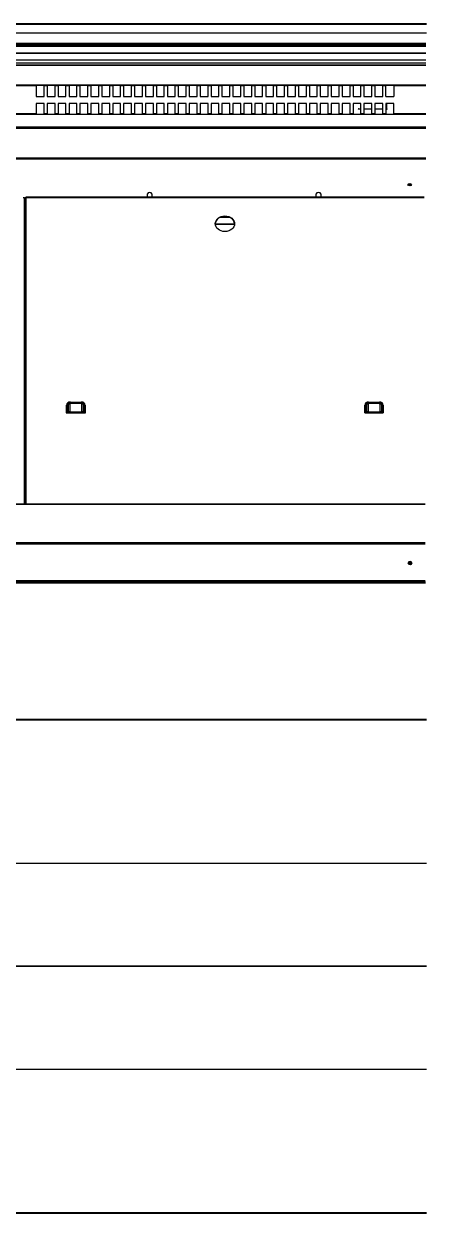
# Model space of a CAD drawing. Header units: millimetres. Extents: x 3075.9 to 3157.7, y 1648.7 to 1706.1.
# Drawn here: x 3130.088 to 3130.714, y 1690.336 to 1692.187 of the extents above; entities that cross this region are included whole.
import ezdxf

# ---------------------------------------------------------------- set-up
doc = ezdxf.new("R2010")
doc.units = ezdxf.units.MM

# ---------------------------------------------------------------- blocks, each defined once
blk = doc.blocks.new('OX-3750')
at = {"color": 7, "linetype": 'Continuous'}
for p, q in [((0, 0), (3750, 0)), ((3750, -160.3), (0, -160.3)), ((0, -382.9), (3750, -382.9)), ((0, -384.1), (3750, -384.1)), ((1.5, -596.1), (3748.5, -596.1)), ((1.5, -597.6), (3748.5, -597.6)), ((2, -597.6), (3748, -597.6)), ((2, -597.6), (3748, -597.6)), ((2, -599.6), (3748, -599.6)), ((31, -597.6), (31, -597.6)), ((34, -597.6), (34, -597.6)), ((26, -625.5), (26, -628.8)), ((27.2, -627), (26, -627)), ((26, -627), (27.2, -627)), ((2, -656.9), (3748, -656.9)), ((2, -658.6), (3748, -658.6)), ((2, -718.7), (3748, -718.7)), ((2, -719), (3748, -719)), ((623.5, -1195.8), (623.5, -719)), ((625.5, -1194.6), (625.5, -718.5)), ((625.5, -719), (625.5, -1194.6)), ((67.2, -873.1), (67.2, -860.9)), ((69.4, -860.9), (67.2, -860.9)), ((68.6, -861.2), (68.6, -873.4)), ((68.6, -861.2), (70.1, -862.1)), ((69.4, -860.9), (70.8, -861.7)), ((93.6, -860.9), (69.4, -860.9)), ((70.1, -874.3), (70.1, -862.1)), ((72.2, -862), (90.8, -862)), ((72.2, -862.6), (72.2, -874.8)), ((90.8, -862.6), (72.2, -862.6)), ((90.8, -874.8), (90.8, -862.6)), ((92.2, -861.7), (93.6, -860.9)), ((92.9, -862.1), (94.4, -861.2)), ((92.9, -862.1), (92.9, -874.3)), ((95.8, -860.9), (93.6, -860.9)), ((94.4, -873.4), (94.4, -861.2)), ((95.8, -860.9), (95.8, -873.1)), ((531.2, -873.1), (531.2, -860.9)), ((533.4, -860.9), (531.2, -860.9)), ((532.6, -861.2), (532.6, -873.4)), ((532.6, -861.2), (534.1, -862.1)), ((533.4, -860.9), (534.8, -861.7)), ((557.6, -860.9), (533.4, -860.9)), ((534.1, -874.3), (534.1, -862.1)), ((536.2, -862), (554.8, -862)), ((554.8, -862.6), (536.2, -862.6)), ((536.2, -862.6), (536.2, -874.8)), ((554.8, -874.8), (554.8, -862.6)), ((556.2, -861.7), (557.6, -860.9)), ((556.9, -862.1), (558.4, -861.2)), ((556.9, -862.1), (556.9, -874.3)), ((559.8, -860.9), (557.6, -860.9)), ((558.4, -873.4), (558.4, -861.2)), ((559.8, -860.9), (559.8, -873.1)), ((70.1, -874.3), (68.6, -873.4)), ((73, -875.4), (90, -875.4)), ((73, -875.4), (73, -876.6)), ((73, -876.6), (73, -877)), ((90, -876.6), (73, -876.6)), ((73, -877), (90, -877)), ((73, -877), (73, -877.8)), ((90, -877.8), (73, -877.8)), ((90, -875.4), (90, -876.6)), ((90, -876.6), (90, -877)), ((90, -877), (90, -877.8)), ((92.9, -874.3), (94.4, -873.4)), ((534.1, -874.3), (532.6, -873.4)), ((537, -875.4), (554, -875.4)), ((537, -876.6), (537, -875.4)), ((537, -876.6), (537, -877)), ((554, -876.6), (537, -876.6)), ((537, -877), (554, -877)), ((537, -877.8), (537, -877)), ((554, -877.8), (537, -877.8)), ((554, -876.6), (554, -875.4)), ((554, -876.6), (554, -877)), ((554, -877.8), (554, -877)), ((556.9, -874.3), (558.4, -873.4)), ((328.5, -1154.4), (298.5, -1154.4)), ((298.5, -1154.6), (328.5, -1154.6)), ((305.9, -1165.2), (321.1, -1165.2)), ((3.5, -1195.8), (623.5, -1195.8)), ((3.5, -1196.6), (623.5, -1196.6)), ((164.5, -1201.7), (164.5, -1196.6)), ((171.5, -1196.6), (171.5, -1201.7)), ((427, -1201.7), (427, -1196.6)), ((434, -1196.6), (434, -1201.7)), ((623.5, -1195.8), (623.5, -1196.6)), ((1, -1255.9), (3749.1, -1255.9)), ((1, -1257.1), (3749.1, -1257.1)), ((1, -1303.3), (3749.1, -1303.3)), ((1, -1305.5), (3749.1, -1305.5)), ((1, -1325.2), (50.8, -1325.2)), ((1, -1326.1), (50.8, -1326.1)), ((50.8, -1325.2), (63.1, -1325.2)), ((50.8, -1325.2), (50.8, -1326.1)), ((50.8, -1326.1), (50.8, -1342.1)), ((63.1, -1325.2), (67.8, -1325.2)), ((63.1, -1326.1), (63.1, -1325.2)), ((63.1, -1326.1), (67.8, -1326.1)), ((63.1, -1342.1), (63.1, -1326.1)), ((67.8, -1325.2), (80.1, -1325.2)), ((67.8, -1325.2), (67.8, -1326.1)), ((67.8, -1326.1), (67.8, -1342.1)), ((80.1, -1325.2), (84.8, -1325.2)), ((80.1, -1326.1), (80.1, -1325.2)), ((80.1, -1326.1), (84.8, -1326.1)), ((80.1, -1342.1), (80.1, -1326.1)), ((84.8, -1325.2), (97.1, -1325.2)), ((84.8, -1325.2), (84.8, -1326.1)), ((84.8, -1326.1), (84.8, -1342.1)), ((97.1, -1325.2), (101.8, -1325.2)), ((97.1, -1326.1), (97.1, -1325.2)), ((97.1, -1326.1), (101.8, -1326.1)), ((97.1, -1342.1), (97.1, -1326.1)), ((101.8, -1325.2), (114.1, -1325.2)), ((101.8, -1325.2), (101.8, -1326.1)), ((101.8, -1326.1), (101.8, -1342.1)), ((114.1, -1325.2), (118.8, -1325.2)), ((114.1, -1326.1), (114.1, -1325.2)), ((114.1, -1326.1), (118.8, -1326.1)), ((114.1, -1342.1), (114.1, -1326.1)), ((118.8, -1325.2), (131.1, -1325.2)), ((118.8, -1325.2), (118.8, -1326.1)), ((118.8, -1326.1), (118.8, -1342.1)), ((131.1, -1325.2), (135.8, -1325.2)), ((131.1, -1326.1), (131.1, -1325.2)), ((131.1, -1326.1), (135.8, -1326.1)), ((131.1, -1342.1), (131.1, -1326.1)), ((135.8, -1325.2), (148.1, -1325.2)), ((135.8, -1325.2), (135.8, -1326.1)), ((135.8, -1326.1), (135.8, -1342.1)), ((148.1, -1325.2), (152.8, -1325.2)), ((148.1, -1326.1), (148.1, -1325.2)), ((148.1, -1326.1), (152.8, -1326.1)), ((148.1, -1342.1), (148.1, -1326.1)), ((152.8, -1325.2), (165.1, -1325.2)), ((152.8, -1325.2), (152.8, -1326.1)), ((152.8, -1326.1), (152.8, -1342.1)), ((165.1, -1325.2), (169.8, -1325.2)), ((165.1, -1326.1), (165.1, -1325.2)), ((165.1, -1326.1), (169.8, -1326.1)), ((165.1, -1342.1), (165.1, -1326.1)), ((169.8, -1325.2), (182.1, -1325.2)), ((169.8, -1325.2), (169.8, -1326.1)), ((169.8, -1326.1), (169.8, -1342.1)), ((182.1, -1325.2), (186.8, -1325.2)), ((182.1, -1326.1), (182.1, -1325.2)), ((182.1, -1326.1), (186.8, -1326.1)), ((182.1, -1342.1), (182.1, -1326.1)), ((186.8, -1325.2), (199.1, -1325.2)), ((186.8, -1325.2), (186.8, -1326.1)), ((186.8, -1326.1), (186.8, -1342.1)), ((199.1, -1325.2), (203.8, -1325.2)), ((199.1, -1326.1), (199.1, -1325.2)), ((199.1, -1326.1), (203.8, -1326.1)), ((199.1, -1342.1), (199.1, -1326.1)), ((203.8, -1325.2), (216.1, -1325.2)), ((203.8, -1325.2), (203.8, -1326.1)), ((203.8, -1326.1), (203.8, -1342.1)), ((216.1, -1325.2), (220.8, -1325.2)), ((216.1, -1326.1), (216.1, -1325.2)), ((216.1, -1326.1), (220.8, -1326.1)), ((216.1, -1342.1), (216.1, -1326.1)), ((220.8, -1325.2), (233.1, -1325.2)), ((220.8, -1325.2), (220.8, -1326.1)), ((220.8, -1326.1), (220.8, -1342.1)), ((233.1, -1325.2), (237.8, -1325.2)), ((233.1, -1326.1), (233.1, -1325.2)), ((233.1, -1326.1), (237.8, -1326.1)), ((233.1, -1342.1), (233.1, -1326.1)), ((237.8, -1325.2), (250.1, -1325.2)), ((237.8, -1325.2), (237.8, -1326.1)), ((237.8, -1326.1), (237.8, -1342.1)), ((250.1, -1325.2), (254.8, -1325.2)), ((250.1, -1326.1), (250.1, -1325.2)), ((250.1, -1326.1), (254.8, -1326.1)), ((250.1, -1342.1), (250.1, -1326.1)), ((254.8, -1325.2), (267.1, -1325.2)), ((254.8, -1325.2), (254.8, -1326.1)), ((254.8, -1326.1), (254.8, -1342.1)), ((267.1, -1325.2), (271.8, -1325.2)), ((267.1, -1326.1), (267.1, -1325.2)), ((267.1, -1326.1), (271.8, -1326.1)), ((267.1, -1342.1), (267.1, -1326.1)), ((271.8, -1325.2), (284.1, -1325.2)), ((271.8, -1325.2), (271.8, -1326.1)), ((271.8, -1326.1), (271.8, -1342.1)), ((284.1, -1325.2), (288.8, -1325.2)), ((284.1, -1326.1), (284.1, -1325.2)), ((284.1, -1326.1), (288.8, -1326.1)), ((284.1, -1342.1), (284.1, -1326.1)), ((288.8, -1325.2), (301.1, -1325.2)), ((288.8, -1325.2), (288.8, -1326.1)), ((288.8, -1326.1), (288.8, -1342.1)), ((301.1, -1325.2), (305.8, -1325.2)), ((301.1, -1326.1), (301.1, -1325.2)), ((301.1, -1326.1), (305.8, -1326.1)), ((301.1, -1342.1), (301.1, -1326.1)), ((305.8, -1325.2), (318.1, -1325.2)), ((305.8, -1325.2), (305.8, -1326.1)), ((305.8, -1326.1), (305.8, -1342.1)), ((318.1, -1325.2), (322.8, -1325.2)), ((318.1, -1326.1), (318.1, -1325.2)), ((318.1, -1326.1), (322.8, -1326.1)), ((318.1, -1342.1), (318.1, -1326.1)), ((322.8, -1325.2), (335.1, -1325.2)), ((322.8, -1325.2), (322.8, -1326.1)), ((322.8, -1326.1), (322.8, -1342.1)), ((335.1, -1325.2), (339.8, -1325.2)), ((335.1, -1326.1), (335.1, -1325.2)), ((335.1, -1326.1), (339.8, -1326.1)), ((335.1, -1342.1), (335.1, -1326.1)), ((339.8, -1325.2), (352.1, -1325.2)), ((339.8, -1325.2), (339.8, -1326.1)), ((339.8, -1326.1), (339.8, -1342.1)), ((352.1, -1325.2), (356.8, -1325.2)), ((352.1, -1326.1), (352.1, -1325.2)), ((352.1, -1326.1), (356.8, -1326.1)), ((352.1, -1342.1), (352.1, -1326.1)), ((356.8, -1325.2), (369.1, -1325.2)), ((356.8, -1325.2), (356.8, -1326.1)), ((356.8, -1326.1), (356.8, -1342.1)), ((369.1, -1325.2), (373.8, -1325.2)), ((369.1, -1326.1), (369.1, -1325.2)), ((369.1, -1326.1), (373.8, -1326.1)), ((369.1, -1342.1), (369.1, -1326.1)), ((373.8, -1325.2), (386.1, -1325.2)), ((373.8, -1325.2), (373.8, -1326.1)), ((373.8, -1326.1), (373.8, -1342.1)), ((386.1, -1325.2), (390.8, -1325.2)), ((386.1, -1326.1), (386.1, -1325.2)), ((386.1, -1326.1), (390.8, -1326.1)), ((386.1, -1342.1), (386.1, -1326.1)), ((390.8, -1325.2), (403.1, -1325.2)), ((390.8, -1325.2), (390.8, -1326.1)), ((390.8, -1326.1), (390.8, -1342.1)), ((403.1, -1325.2), (407.8, -1325.2)), ((403.1, -1326.1), (403.1, -1325.2)), ((403.1, -1326.1), (407.8, -1326.1)), ((403.1, -1342.1), (403.1, -1326.1)), ((407.8, -1325.2), (420.1, -1325.2)), ((407.8, -1325.2), (407.8, -1326.1)), ((407.8, -1326.1), (407.8, -1342.1)), ((420.1, -1325.2), (424.8, -1325.2)), ((420.1, -1326.1), (420.1, -1325.2)), ((420.1, -1326.1), (424.8, -1326.1)), ((420.1, -1342.1), (420.1, -1326.1)), ((424.8, -1325.2), (437.1, -1325.2)), ((424.8, -1325.2), (424.8, -1326.1)), ((424.8, -1326.1), (424.8, -1342.1)), ((437.1, -1325.2), (441.8, -1325.2)), ((437.1, -1326.1), (437.1, -1325.2)), ((437.1, -1326.1), (441.8, -1326.1)), ((437.1, -1342.1), (437.1, -1326.1)), ((441.8, -1325.2), (454.1, -1325.2)), ((441.8, -1325.2), (441.8, -1326.1)), ((441.8, -1326.1), (441.8, -1342.1)), ((454.1, -1325.2), (458.8, -1325.2)), ((454.1, -1326.1), (454.1, -1325.2)), ((454.1, -1326.1), (458.8, -1326.1)), ((454.1, -1342.1), (454.1, -1326.1)), ((458.8, -1325.2), (471.1, -1325.2)), ((458.8, -1325.2), (458.8, -1326.1)), ((458.8, -1326.1), (458.8, -1342.1)), ((471.1, -1325.2), (475.8, -1325.2)), ((471.1, -1326.1), (471.1, -1325.2)), ((471.1, -1326.1), (475.8, -1326.1)), ((471.1, -1342.1), (471.1, -1326.1)), ((475.8, -1325.2), (488.1, -1325.2)), ((475.8, -1325.2), (475.8, -1326.1)), ((475.8, -1326.1), (475.8, -1342.1)), ((488.1, -1325.2), (492.8, -1325.2)), ((488.1, -1326.1), (488.1, -1325.2)), ((488.1, -1326.1), (492.8, -1326.1)), ((488.1, -1342.1), (488.1, -1326.1)), ((492.8, -1325.2), (505.1, -1325.2)), ((492.8, -1325.2), (492.8, -1326.1)), ((492.8, -1326.1), (492.8, -1342.1)), ((505.1, -1325.2), (509.8, -1325.2)), ((505.1, -1326.1), (505.1, -1325.2)), ((505.1, -1326.1), (509.8, -1326.1)), ((505.1, -1342.1), (505.1, -1326.1)), ((509.8, -1325.2), (522.1, -1325.2)), ((509.8, -1325.2), (509.8, -1326.1)), ((509.8, -1326.1), (509.8, -1342.1)), ((522.1, -1325.2), (526.8, -1325.2)), ((522.1, -1326.1), (522.1, -1325.2)), ((522.1, -1326.1), (526.8, -1326.1)), ((522.1, -1342.1), (522.1, -1326.1)), ((526.8, -1325.2), (539.1, -1325.2)), ((526.8, -1325.2), (526.8, -1326.1)), ((526.8, -1326.1), (526.8, -1342.1)), ((539.1, -1325.2), (543.8, -1325.2)), ((539.1, -1326.1), (539.1, -1325.2)), ((539.1, -1326.1), (543.8, -1326.1)), ((539.1, -1342.1), (539.1, -1326.1)), ((543.8, -1325.2), (556.1, -1325.2)), ((543.8, -1325.2), (543.8, -1326.1)), ((543.8, -1326.1), (543.8, -1342.1)), ((556.1, -1325.2), (560.8, -1325.2)), ((556.1, -1326.1), (556.1, -1325.2)), ((556.1, -1326.1), (560.8, -1326.1)), ((556.1, -1342.1), (556.1, -1326.1)), ((560.8, -1325.2), (573.1, -1325.2)), ((560.8, -1325.2), (560.8, -1326.1)), ((560.8, -1326.1), (560.8, -1342.1)), ((573.1, -1325.2), (577.8, -1325.2)), ((573.1, -1326.1), (573.1, -1325.2)), ((573.1, -1326.1), (577.8, -1326.1)), ((573.1, -1342.1), (573.1, -1326.1)), ((577.8, -1325.2), (590.1, -1325.2)), ((577.8, -1325.2), (577.8, -1326.1)), ((577.8, -1326.1), (577.8, -1342.1)), ((590.1, -1325.2), (594.8, -1325.2)), ((590.1, -1326.1), (590.1, -1325.2)), ((590.1, -1326.1), (594.8, -1326.1)), ((590.1, -1342.1), (590.1, -1326.1)), ((594.8, -1325.2), (607.1, -1325.2)), ((594.8, -1325.2), (594.8, -1326.1)), ((594.8, -1326.1), (594.8, -1342.1)), ((607.1, -1325.2), (664.8, -1325.2)), ((607.1, -1326.1), (607.1, -1325.2)), ((607.1, -1326.1), (664.8, -1326.1)), ((607.1, -1342.1), (607.1, -1326.1)), ((50.8, -1342.1), (63.1, -1342.1)), ((50.8, -1342.1), (63.1, -1342.1)), ((50.8, -1342.1), (50.8, -1342.1)), ((61, -1334.1), (61.5, -1334.1)), ((61.5, -1333.6), (63.1, -1333.6)), ((61.5, -1333.6), (61.5, -1334.1)), ((63.1, -1334.1), (61.5, -1334.1)), ((61.5, -1334.1), (61.5, -1342.1)), ((63.1, -1342.1), (63.1, -1342.1)), ((67.8, -1333.6), (80.1, -1333.6)), ((80.1, -1334.1), (67.8, -1334.1)), ((67.8, -1342.1), (80.1, -1342.1)), ((67.8, -1342.1), (80.1, -1342.1)), ((67.8, -1342.1), (67.8, -1342.1)), ((80.1, -1342.1), (80.1, -1342.1)), ((84.8, -1333.6), (97.1, -1333.6)), ((97.1, -1334.1), (84.8, -1334.1)), ((84.8, -1342.1), (97.1, -1342.1)), ((84.8, -1342.1), (97.1, -1342.1)), ((84.8, -1342.1), (84.8, -1342.1)), ((97.1, -1342.1), (97.1, -1342.1)), ((101.8, -1333.6), (105.5, -1333.6)), ((105.5, -1334.1), (101.8, -1334.1)), ((101.8, -1342.1), (114.1, -1342.1)), ((101.8, -1342.1), (114.1, -1342.1)), ((101.8, -1342.1), (101.8, -1342.1)), ((105.5, -1334.1), (105.5, -1333.6)), ((105.5, -1334.1), (106, -1334.1)), ((114.1, -1342.1), (114.1, -1342.1)), ((118.8, -1342.1), (131.1, -1342.1)), ((118.8, -1342.1), (131.1, -1342.1)), ((118.8, -1342.1), (118.8, -1342.1)), ((131.1, -1342.1), (131.1, -1342.1)), ((135.8, -1342.1), (148.1, -1342.1)), ((135.8, -1342.1), (148.1, -1342.1)), ((135.8, -1342.1), (135.8, -1342.1)), ((148.1, -1342.1), (148.1, -1342.1)), ((152.8, -1342.1), (165.1, -1342.1)), ((152.8, -1342.1), (165.1, -1342.1)), ((152.8, -1342.1), (152.8, -1342.1)), ((165.1, -1342.1), (165.1, -1342.1)), ((169.8, -1342.1), (182.1, -1342.1)), ((169.8, -1342.1), (182.1, -1342.1)), ((169.8, -1342.1), (169.8, -1342.1)), ((182.1, -1342.1), (182.1, -1342.1)), ((186.8, -1342.1), (199.1, -1342.1)), ((186.8, -1342.1), (199.1, -1342.1)), ((186.8, -1342.1), (186.8, -1342.1)), ((199.1, -1342.1), (199.1, -1342.1)), ((203.8, -1342.1), (216.1, -1342.1)), ((203.8, -1342.1), (216.1, -1342.1)), ((203.8, -1342.1), (203.8, -1342.1)), ((216.1, -1342.1), (216.1, -1342.1)), ((220.8, -1342.1), (233.1, -1342.1)), ((220.8, -1342.1), (233.1, -1342.1)), ((220.8, -1342.1), (220.8, -1342.1)), ((233.1, -1342.1), (233.1, -1342.1)), ((237.8, -1342.1), (250.1, -1342.1)), ((237.8, -1342.1), (250.1, -1342.1)), ((237.8, -1342.1), (237.8, -1342.1)), ((250.1, -1342.1), (250.1, -1342.1)), ((254.8, -1342.1), (267.1, -1342.1)), ((254.8, -1342.1), (267.1, -1342.1)), ((254.8, -1342.1), (254.8, -1342.1)), ((267.1, -1342.1), (267.1, -1342.1)), ((271.8, -1342.1), (284.1, -1342.1)), ((271.8, -1342.1), (284.1, -1342.1)), ((271.8, -1342.1), (271.8, -1342.1)), ((284.1, -1342.1), (284.1, -1342.1)), ((288.8, -1342.1), (301.1, -1342.1)), ((288.8, -1342.1), (301.1, -1342.1)), ((288.8, -1342.1), (288.8, -1342.1)), ((301.1, -1342.1), (301.1, -1342.1)), ((305.8, -1342.1), (318.1, -1342.1)), ((305.8, -1342.1), (318.1, -1342.1)), ((305.8, -1342.1), (305.8, -1342.1)), ((318.1, -1342.1), (318.1, -1342.1)), ((322.8, -1342.1), (335.1, -1342.1)), ((322.8, -1342.1), (335.1, -1342.1)), ((322.8, -1342.1), (322.8, -1342.1)), ((335.1, -1342.1), (335.1, -1342.1)), ((339.8, -1342.1), (352.1, -1342.1)), ((339.8, -1342.1), (352.1, -1342.1)), ((339.8, -1342.1), (339.8, -1342.1)), ((352.1, -1342.1), (352.1, -1342.1)), ((356.8, -1342.1), (369.1, -1342.1)), ((356.8, -1342.1), (369.1, -1342.1)), ((356.8, -1342.1), (356.8, -1342.1)), ((369.1, -1342.1), (369.1, -1342.1)), ((373.8, -1342.1), (386.1, -1342.1)), ((373.8, -1342.1), (386.1, -1342.1)), ((373.8, -1342.1), (373.8, -1342.1)), ((386.1, -1342.1), (386.1, -1342.1)), ((390.8, -1342.1), (403.1, -1342.1)), ((390.8, -1342.1), (403.1, -1342.1)), ((390.8, -1342.1), (390.8, -1342.1)), ((403.1, -1342.1), (403.1, -1342.1)), ((407.8, -1342.1), (420.1, -1342.1)), ((407.8, -1342.1), (420.1, -1342.1)), ((407.8, -1342.1), (407.8, -1342.1)), ((420.1, -1342.1), (420.1, -1342.1)), ((424.8, -1342.1), (437.1, -1342.1)), ((424.8, -1342.1), (437.1, -1342.1)), ((424.8, -1342.1), (424.8, -1342.1)), ((437.1, -1342.1), (437.1, -1342.1)), ((441.8, -1342.1), (454.1, -1342.1)), ((441.8, -1342.1), (454.1, -1342.1)), ((441.8, -1342.1), (441.8, -1342.1)), ((454.1, -1342.1), (454.1, -1342.1)), ((458.8, -1342.1), (471.1, -1342.1)), ((458.8, -1342.1), (471.1, -1342.1)), ((458.8, -1342.1), (458.8, -1342.1)), ((471.1, -1342.1), (471.1, -1342.1)), ((475.8, -1342.1), (488.1, -1342.1)), ((475.8, -1342.1), (488.1, -1342.1)), ((475.8, -1342.1), (475.8, -1342.1)), ((488.1, -1342.1), (488.1, -1342.1)), ((492.8, -1342.1), (505.1, -1342.1)), ((492.8, -1342.1), (505.1, -1342.1)), ((492.8, -1342.1), (492.8, -1342.1)), ((505.1, -1342.1), (505.1, -1342.1)), ((509.8, -1342.1), (522.1, -1342.1)), ((509.8, -1342.1), (522.1, -1342.1)), ((509.8, -1342.1), (509.8, -1342.1)), ((522.1, -1342.1), (522.1, -1342.1)), ((526.8, -1342.1), (539.1, -1342.1)), ((526.8, -1342.1), (539.1, -1342.1)), ((526.8, -1342.1), (526.8, -1342.1)), ((539.1, -1342.1), (539.1, -1342.1)), ((543.8, -1342.1), (556.1, -1342.1)), ((543.8, -1342.1), (556.1, -1342.1)), ((543.8, -1342.1), (543.8, -1342.1)), ((556.1, -1342.1), (556.1, -1342.1)), ((560.8, -1342.1), (573.1, -1342.1)), ((560.8, -1342.1), (573.1, -1342.1)), ((560.8, -1342.1), (560.8, -1342.1)), ((573.1, -1342.1), (573.1, -1342.1)), ((577.8, -1342.1), (590.1, -1342.1)), ((577.8, -1342.1), (590.1, -1342.1)), ((577.8, -1342.1), (577.8, -1342.1)), ((590.1, -1342.1), (590.1, -1342.1)), ((594.8, -1342.1), (607.1, -1342.1)), ((594.8, -1342.1), (607.1, -1342.1)), ((594.8, -1342.1), (594.8, -1342.1)), ((607.1, -1342.1), (607.1, -1342.1)), ((63.1, -1353), (50.8, -1353)), ((50.8, -1369.6), (50.8, -1353)), ((63.1, -1353), (63.1, -1369.6)), ((67.8, -1353), (67.8, -1369.6)), ((80.1, -1353), (67.8, -1353)), ((80.1, -1369.6), (80.1, -1353)), ((84.8, -1353), (84.8, -1369.6)), ((97.1, -1353), (84.8, -1353)), ((97.1, -1369.6), (97.1, -1353)), ((101.8, -1353), (101.8, -1369.6)), ((114.1, -1353), (101.8, -1353)), ((114.1, -1369.6), (114.1, -1353)), ((118.8, -1353), (118.8, -1369.6)), ((131.1, -1353), (118.8, -1353)), ((131.1, -1369.6), (131.1, -1353)), ((135.8, -1353), (135.8, -1369.6)), ((148.1, -1353), (135.8, -1353)), ((148.1, -1369.6), (148.1, -1353)), ((152.8, -1353), (152.8, -1369.6)), ((165.1, -1353), (152.8, -1353)), ((165.1, -1369.6), (165.1, -1353)), ((169.8, -1353), (169.8, -1369.6)), ((182.1, -1353), (169.8, -1353)), ((182.1, -1369.6), (182.1, -1353)), ((186.8, -1353), (186.8, -1369.6)), ((199.1, -1353), (186.8, -1353)), ((199.1, -1369.6), (199.1, -1353)), ((203.8, -1353), (203.8, -1369.6)), ((216.1, -1353), (203.8, -1353)), ((216.1, -1369.6), (216.1, -1353)), ((220.8, -1353), (220.8, -1369.6)), ((233.1, -1353), (220.8, -1353)), ((233.1, -1369.6), (233.1, -1353)), ((237.8, -1353), (237.8, -1369.6)), ((250.1, -1353), (237.8, -1353)), ((250.1, -1369.6), (250.1, -1353)), ((254.8, -1353), (254.8, -1369.6)), ((267.1, -1353), (254.8, -1353)), ((267.1, -1369.6), (267.1, -1353)), ((271.8, -1353), (271.8, -1369.6)), ((284.1, -1353), (271.8, -1353)), ((284.1, -1369.6), (284.1, -1353)), ((288.8, -1353), (288.8, -1369.6)), ((301.1, -1353), (288.8, -1353)), ((301.1, -1369.6), (301.1, -1353)), ((305.8, -1353), (305.8, -1369.6)), ((318.1, -1353), (305.8, -1353)), ((318.1, -1369.6), (318.1, -1353)), ((322.8, -1353), (322.8, -1369.6)), ((335.1, -1353), (322.8, -1353)), ((335.1, -1369.6), (335.1, -1353)), ((339.8, -1353), (339.8, -1369.6)), ((352.1, -1353), (339.8, -1353)), ((352.1, -1369.6), (352.1, -1353)), ((356.8, -1353), (356.8, -1369.6)), ((369.1, -1353), (356.8, -1353)), ((369.1, -1369.6), (369.1, -1353)), ((373.8, -1353), (373.8, -1369.6)), ((386.1, -1353), (373.8, -1353)), ((386.1, -1369.6), (386.1, -1353)), ((390.8, -1353), (390.8, -1369.6)), ((403.1, -1353), (390.8, -1353)), ((403.1, -1369.6), (403.1, -1353)), ((407.8, -1353), (407.8, -1369.6)), ((420.1, -1353), (407.8, -1353)), ((420.1, -1369.6), (420.1, -1353)), ((424.8, -1353), (424.8, -1369.6)), ((437.1, -1353), (424.8, -1353)), ((437.1, -1369.6), (437.1, -1353)), ((441.8, -1353), (441.8, -1369.6)), ((454.1, -1353), (441.8, -1353)), ((454.1, -1369.6), (454.1, -1353)), ((458.8, -1353), (458.8, -1369.6)), ((471.1, -1353), (458.8, -1353)), ((471.1, -1369.6), (471.1, -1353)), ((475.8, -1353), (475.8, -1369.6)), ((488.1, -1353), (475.8, -1353)), ((488.1, -1369.6), (488.1, -1353)), ((492.8, -1353), (492.8, -1369.6)), ((505.1, -1353), (492.8, -1353)), ((505.1, -1369.6), (505.1, -1353)), ((509.8, -1353), (509.8, -1369.6)), ((522.1, -1353), (509.8, -1353)), ((522.1, -1369.6), (522.1, -1353)), ((526.8, -1353), (526.8, -1369.6)), ((539.1, -1353), (526.8, -1353)), ((539.1, -1369.6), (539.1, -1353)), ((543.8, -1353), (543.8, -1369.6)), ((556.1, -1353), (543.8, -1353)), ((556.1, -1369.6), (556.1, -1353)), ((560.8, -1353), (560.8, -1369.6)), ((573.1, -1353), (560.8, -1353)), ((573.1, -1369.6), (573.1, -1353)), ((577.8, -1353), (577.8, -1369.6)), ((590.1, -1353), (577.8, -1353)), ((590.1, -1369.6), (590.1, -1353)), ((594.8, -1353), (594.8, -1369.6)), ((607.1, -1353), (594.8, -1353)), ((607.1, -1369.6), (607.1, -1353)), ((1, -1369.6), (50.8, -1369.6)), ((1, -1370.8), (50.8, -1370.8)), ((50.8, -1369.6), (50.8, -1370.8)), ((50.8, -1370.2), (63.1, -1370.2)), ((50.8, -1370.2), (63.1, -1370.2)), ((50.8, -1370.8), (63.1, -1370.8)), ((63.1, -1369.6), (63.1, -1370.8)), ((63.1, -1369.6), (67.8, -1369.6)), ((63.1, -1370.8), (67.8, -1370.8)), ((67.8, -1370.8), (67.8, -1369.6)), ((67.8, -1370.2), (80.1, -1370.2)), ((67.8, -1370.4), (80.1, -1370.4)), ((67.8, -1370.8), (67.8, -1371)), ((67.8, -1371), (80.1, -1371)), ((80.1, -1369.6), (80.1, -1370.8)), ((80.1, -1369.6), (84.8, -1369.6)), ((80.1, -1370.8), (84.8, -1370.8)), ((80.1, -1371), (80.1, -1370.8)), ((80.1, -1371), (80.1, -1371)), ((84.8, -1370.8), (84.8, -1369.6)), ((84.8, -1370.2), (97.1, -1370.2)), ((84.8, -1370.4), (97.1, -1370.4)), ((84.8, -1370.8), (84.8, -1371)), ((84.8, -1371), (97.1, -1371)), ((84.8, -1371), (84.8, -1371)), ((97.1, -1369.6), (97.1, -1370.8)), ((97.1, -1369.6), (101.8, -1369.6)), ((97.1, -1370.8), (101.8, -1370.8)), ((97.1, -1371), (97.1, -1370.8)), ((101.8, -1370.8), (101.8, -1369.6)), ((101.8, -1370.2), (114.1, -1370.2)), ((101.8, -1370.4), (114.1, -1370.4)), ((101.8, -1370.8), (101.8, -1371)), ((101.8, -1371), (114.1, -1371)), ((114.1, -1369.6), (114.1, -1370.8)), ((114.1, -1369.6), (118.8, -1369.6)), ((114.1, -1370.8), (118.8, -1370.8)), ((114.1, -1371), (114.1, -1370.8)), ((118.8, -1370.8), (118.8, -1369.6)), ((118.8, -1370.2), (131.1, -1370.2)), ((118.8, -1370.4), (131.1, -1370.4)), ((118.8, -1370.8), (118.8, -1371)), ((118.8, -1371), (131.1, -1371)), ((131.1, -1369.6), (131.1, -1370.8)), ((131.1, -1369.6), (135.8, -1369.6)), ((131.1, -1370.8), (135.8, -1370.8)), ((131.1, -1371), (131.1, -1370.8)), ((135.8, -1370.8), (135.8, -1369.6)), ((135.8, -1370.2), (148.1, -1370.2)), ((135.8, -1370.4), (148.1, -1370.4)), ((135.8, -1370.8), (135.8, -1371)), ((135.8, -1371), (148.1, -1371)), ((148.1, -1369.6), (148.1, -1370.8)), ((148.1, -1369.6), (152.8, -1369.6)), ((148.1, -1370.8), (152.8, -1370.8)), ((148.1, -1371), (148.1, -1370.8)), ((152.8, -1370.8), (152.8, -1369.6)), ((152.8, -1370.2), (165.1, -1370.2)), ((152.8, -1370.4), (165.1, -1370.4)), ((152.8, -1370.8), (152.8, -1371)), ((152.8, -1371), (165.1, -1371)), ((165.1, -1369.6), (165.1, -1370.8)), ((165.1, -1369.6), (169.8, -1369.6)), ((165.1, -1370.8), (169.8, -1370.8)), ((165.1, -1371), (165.1, -1370.8)), ((169.8, -1370.8), (169.8, -1369.6)), ((169.8, -1370.2), (182.1, -1370.2)), ((169.8, -1370.4), (182.1, -1370.4)), ((169.8, -1370.8), (169.8, -1371)), ((169.8, -1371), (182.1, -1371)), ((182.1, -1369.6), (182.1, -1370.8)), ((182.1, -1369.6), (186.8, -1369.6)), ((182.1, -1370.8), (186.8, -1370.8)), ((182.1, -1371), (182.1, -1370.8)), ((186.8, -1370.8), (186.8, -1369.6)), ((186.8, -1370.2), (199.1, -1370.2)), ((186.8, -1370.4), (199.1, -1370.4)), ((186.8, -1370.8), (186.8, -1371)), ((186.8, -1371), (199.1, -1371)), ((199.1, -1369.6), (199.1, -1370.8)), ((199.1, -1369.6), (203.8, -1369.6)), ((199.1, -1370.8), (203.8, -1370.8)), ((199.1, -1371), (199.1, -1370.8)), ((203.8, -1370.8), (203.8, -1369.6)), ((203.8, -1370.2), (216.1, -1370.2)), ((203.8, -1370.4), (216.1, -1370.4)), ((203.8, -1370.8), (203.8, -1371)), ((203.8, -1371), (216.1, -1371)), ((216.1, -1369.6), (216.1, -1370.8)), ((216.1, -1369.6), (220.8, -1369.6)), ((216.1, -1370.8), (220.8, -1370.8)), ((216.1, -1371), (216.1, -1370.8)), ((220.8, -1370.8), (220.8, -1369.6)), ((220.8, -1370.2), (233.1, -1370.2)), ((220.8, -1370.4), (233.1, -1370.4)), ((220.8, -1370.8), (220.8, -1371)), ((220.8, -1371), (233.1, -1371)), ((233.1, -1369.6), (233.1, -1370.8)), ((233.1, -1369.6), (237.8, -1369.6)), ((233.1, -1370.8), (237.8, -1370.8)), ((233.1, -1371), (233.1, -1370.8)), ((237.8, -1370.8), (237.8, -1369.6)), ((237.8, -1370.2), (250.1, -1370.2)), ((237.8, -1370.4), (250.1, -1370.4)), ((237.8, -1370.8), (237.8, -1371)), ((237.8, -1371), (250.1, -1371)), ((250.1, -1369.6), (250.1, -1370.8)), ((250.1, -1369.6), (254.8, -1369.6)), ((250.1, -1370.8), (254.8, -1370.8)), ((250.1, -1371), (250.1, -1370.8)), ((254.8, -1370.8), (254.8, -1369.6)), ((254.8, -1370.2), (267.1, -1370.2)), ((254.8, -1370.4), (267.1, -1370.4)), ((254.8, -1370.8), (254.8, -1371)), ((254.8, -1371), (267.1, -1371)), ((267.1, -1369.6), (267.1, -1370.8)), ((267.1, -1369.6), (271.8, -1369.6)), ((267.1, -1370.8), (271.8, -1370.8)), ((267.1, -1371), (267.1, -1370.8)), ((271.8, -1370.8), (271.8, -1369.6)), ((271.8, -1370.2), (284.1, -1370.2)), ((271.8, -1370.4), (284.1, -1370.4)), ((271.8, -1370.8), (271.8, -1371)), ((271.8, -1371), (284.1, -1371)), ((284.1, -1369.6), (284.1, -1370.8)), ((284.1, -1369.6), (288.8, -1369.6)), ((284.1, -1370.8), (288.8, -1370.8)), ((284.1, -1371), (284.1, -1370.8)), ((288.8, -1370.8), (288.8, -1369.6)), ((288.8, -1370.2), (301.1, -1370.2)), ((288.8, -1370.4), (301.1, -1370.4)), ((288.8, -1370.8), (288.8, -1371)), ((288.8, -1371), (301.1, -1371)), ((301.1, -1369.6), (301.1, -1370.8)), ((301.1, -1369.6), (305.8, -1369.6)), ((301.1, -1370.8), (305.8, -1370.8)), ((301.1, -1371), (301.1, -1370.8)), ((305.8, -1370.8), (305.8, -1369.6)), ((305.8, -1370.2), (318.1, -1370.2)), ((305.8, -1370.4), (318.1, -1370.4)), ((305.8, -1370.8), (305.8, -1371)), ((305.8, -1371), (318.1, -1371)), ((318.1, -1369.6), (318.1, -1370.8)), ((318.1, -1369.6), (322.8, -1369.6)), ((318.1, -1370.8), (322.8, -1370.8)), ((318.1, -1371), (318.1, -1370.8)), ((322.8, -1370.8), (322.8, -1369.6)), ((322.8, -1370.2), (335.1, -1370.2)), ((322.8, -1370.4), (335.1, -1370.4)), ((322.8, -1370.8), (322.8, -1371)), ((322.8, -1371), (335.1, -1371)), ((335.1, -1369.6), (335.1, -1370.8)), ((335.1, -1369.6), (339.8, -1369.6)), ((335.1, -1370.8), (339.8, -1370.8)), ((335.1, -1371), (335.1, -1370.8)), ((339.8, -1370.8), (339.8, -1369.6)), ((339.8, -1370.2), (352.1, -1370.2)), ((339.8, -1370.4), (352.1, -1370.4)), ((339.8, -1370.8), (339.8, -1371)), ((339.8, -1371), (352.1, -1371)), ((352.1, -1369.6), (352.1, -1370.8)), ((352.1, -1369.6), (356.8, -1369.6)), ((352.1, -1370.8), (356.8, -1370.8)), ((352.1, -1371), (352.1, -1370.8)), ((356.8, -1370.8), (356.8, -1369.6)), ((356.8, -1370.2), (369.1, -1370.2)), ((356.8, -1370.4), (369.1, -1370.4)), ((356.8, -1370.8), (356.8, -1371)), ((356.8, -1371), (369.1, -1371)), ((369.1, -1369.6), (369.1, -1370.8)), ((369.1, -1369.6), (373.8, -1369.6)), ((369.1, -1370.8), (373.8, -1370.8)), ((369.1, -1371), (369.1, -1370.8)), ((373.8, -1370.8), (373.8, -1369.6)), ((373.8, -1370.2), (386.1, -1370.2)), ((373.8, -1370.4), (386.1, -1370.4)), ((373.8, -1370.8), (373.8, -1371)), ((373.8, -1371), (386.1, -1371)), ((386.1, -1369.6), (386.1, -1370.8)), ((386.1, -1369.6), (390.8, -1369.6)), ((386.1, -1370.8), (390.8, -1370.8)), ((386.1, -1371), (386.1, -1370.8)), ((390.8, -1370.8), (390.8, -1369.6)), ((390.8, -1370.2), (403.1, -1370.2)), ((390.8, -1370.4), (403.1, -1370.4)), ((390.8, -1370.8), (390.8, -1371)), ((390.8, -1371), (403.1, -1371)), ((403.1, -1369.6), (403.1, -1370.8)), ((403.1, -1369.6), (407.8, -1369.6)), ((403.1, -1370.8), (407.8, -1370.8)), ((403.1, -1371), (403.1, -1370.8)), ((407.8, -1370.8), (407.8, -1369.6)), ((407.8, -1370.2), (420.1, -1370.2)), ((407.8, -1370.4), (420.1, -1370.4)), ((407.8, -1370.8), (407.8, -1371)), ((407.8, -1371), (420.1, -1371)), ((420.1, -1369.6), (420.1, -1370.8)), ((420.1, -1369.6), (424.8, -1369.6)), ((420.1, -1370.8), (424.8, -1370.8)), ((420.1, -1371), (420.1, -1370.8)), ((424.8, -1370.8), (424.8, -1369.6)), ((424.8, -1370.2), (437.1, -1370.2)), ((424.8, -1370.4), (437.1, -1370.4)), ((424.8, -1370.8), (424.8, -1371)), ((424.8, -1371), (437.1, -1371)), ((437.1, -1369.6), (437.1, -1370.8)), ((437.1, -1369.6), (441.8, -1369.6)), ((437.1, -1370.8), (441.8, -1370.8)), ((437.1, -1371), (437.1, -1370.8)), ((441.8, -1370.8), (441.8, -1369.6)), ((441.8, -1370.2), (454.1, -1370.2)), ((441.8, -1370.4), (454.1, -1370.4)), ((441.8, -1370.8), (441.8, -1371)), ((441.8, -1371), (454.1, -1371)), ((454.1, -1369.6), (454.1, -1370.8)), ((454.1, -1369.6), (458.8, -1369.6)), ((454.1, -1370.8), (458.8, -1370.8)), ((454.1, -1371), (454.1, -1370.8)), ((458.8, -1370.8), (458.8, -1369.6)), ((458.8, -1370.2), (471.1, -1370.2)), ((458.8, -1370.4), (471.1, -1370.4)), ((458.8, -1370.8), (458.8, -1371)), ((458.8, -1371), (471.1, -1371)), ((471.1, -1369.6), (471.1, -1370.8)), ((471.1, -1369.6), (475.8, -1369.6)), ((471.1, -1370.8), (475.8, -1370.8)), ((471.1, -1371), (471.1, -1370.8)), ((475.8, -1370.8), (475.8, -1369.6)), ((475.8, -1370.2), (488.1, -1370.2)), ((475.8, -1370.4), (488.1, -1370.4)), ((475.8, -1370.8), (475.8, -1371)), ((475.8, -1371), (488.1, -1371)), ((488.1, -1369.6), (488.1, -1370.8)), ((488.1, -1369.6), (492.8, -1369.6)), ((488.1, -1370.8), (492.8, -1370.8)), ((488.1, -1371), (488.1, -1370.8)), ((492.8, -1370.8), (492.8, -1369.6)), ((492.8, -1370.2), (505.1, -1370.2)), ((492.8, -1370.4), (505.1, -1370.4)), ((492.8, -1370.8), (492.8, -1371)), ((492.8, -1371), (505.1, -1371)), ((505.1, -1369.6), (505.1, -1370.8)), ((505.1, -1369.6), (509.8, -1369.6)), ((505.1, -1370.8), (509.8, -1370.8)), ((505.1, -1371), (505.1, -1370.8)), ((509.8, -1370.8), (509.8, -1369.6)), ((509.8, -1370.2), (522.1, -1370.2)), ((509.8, -1370.4), (522.1, -1370.4)), ((509.8, -1370.8), (509.8, -1371)), ((509.8, -1371), (522.1, -1371)), ((522.1, -1369.6), (522.1, -1370.8)), ((522.1, -1369.6), (526.8, -1369.6)), ((522.1, -1370.8), (526.8, -1370.8)), ((522.1, -1371), (522.1, -1370.8)), ((526.8, -1370.8), (526.8, -1369.6)), ((526.8, -1370.2), (539.1, -1370.2)), ((526.8, -1370.4), (539.1, -1370.4)), ((526.8, -1370.8), (526.8, -1371)), ((526.8, -1371), (539.1, -1371)), ((539.1, -1369.6), (539.1, -1370.8)), ((539.1, -1369.6), (543.8, -1369.6)), ((539.1, -1370.8), (543.8, -1370.8)), ((539.1, -1371), (539.1, -1370.8)), ((543.8, -1370.8), (543.8, -1369.6)), ((543.8, -1370.2), (556.1, -1370.2)), ((543.8, -1370.4), (556.1, -1370.4)), ((543.8, -1370.8), (543.8, -1371)), ((543.8, -1371), (556.1, -1371)), ((556.1, -1369.6), (556.1, -1370.8)), ((556.1, -1369.6), (560.8, -1369.6)), ((556.1, -1370.8), (560.8, -1370.8)), ((556.1, -1371), (556.1, -1370.8)), ((560.8, -1370.8), (560.8, -1369.6)), ((560.8, -1370.2), (573.1, -1370.2)), ((560.8, -1370.4), (573.1, -1370.4)), ((560.8, -1370.8), (560.8, -1371)), ((560.8, -1371), (573.1, -1371)), ((573.1, -1369.6), (573.1, -1370.8)), ((573.1, -1369.6), (577.8, -1369.6)), ((573.1, -1370.8), (577.8, -1370.8)), ((573.1, -1371), (573.1, -1370.8)), ((577.8, -1370.8), (577.8, -1369.6)), ((577.8, -1370.2), (590.1, -1370.2)), ((577.8, -1370.4), (590.1, -1370.4)), ((577.8, -1370.8), (577.8, -1371)), ((577.8, -1371), (590.1, -1371)), ((590.1, -1369.6), (590.1, -1370.8)), ((590.1, -1369.6), (594.8, -1369.6)), ((590.1, -1370.8), (594.8, -1370.8)), ((590.1, -1371), (590.1, -1370.8)), ((594.8, -1370.8), (594.8, -1369.6)), ((594.8, -1370.2), (607.1, -1370.2)), ((594.8, -1370.4), (607.1, -1370.4)), ((594.8, -1370.8), (594.8, -1371)), ((594.8, -1371), (607.1, -1371)), ((607.1, -1369.6), (607.1, -1370.8)), ((607.1, -1369.6), (664.8, -1369.6)), ((607.1, -1370.8), (664.8, -1370.8)), ((607.1, -1371), (607.1, -1370.8)), ((1, -1401.2), (3749.1, -1401.2)), ((1, -1402), (3749.1, -1402)), ((3749.1, -1405.5), (1, -1405.5)), ((3749.1, -1410.4), (1, -1410.4)), ((1, -1420), (3749.1, -1420)), ((1, -1420.4), (3749.1, -1420.4)), ((3749.1, -1431.3), (1, -1431.3)), ((1, -1431.8), (3749.1, -1431.8)), ((3749.1, -1432.7), (1, -1432.7)), ((1, -1433.9), (3749.1, -1433.9)), ((3749.1, -1434.6), (1, -1434.6)), ((1, -1435.5), (3749.1, -1435.5)), ((1, -1435.9), (3749.1, -1435.9)), ((0, -1452), (3750, -1452)), ((3750, -1465.9), (0, -1465.9)), ((0, -1466.4), (3750, -1466.4))]:
    blk.add_line(p, q, dxfattribs=at)
for radius in [2.75, 1.75]:
    blk.add_circle((25.5, -627.2), radius, dxfattribs=at)
for centre, radius, start, end in [((25.5, -627.2), 2.75, 180, 0), ((25.5, -627.2), 1.75, 180, 0), ((61.5, -1334.1), 0.5, 90, 180), ((105.5, -1334.1), 0.5, 0, 90)]:
    blk.add_arc(centre, radius, start, end, dxfattribs=at)
for centre, major_axis, ratio, start_param, end_param in [((67.2, -862), (2, 0), 0.587785, 0.785398, 1.570796), ((72.2, -860.9), (-3, 0), 0.587785, 0.785398, 1.570796), ((72.2, -860.9), (-2, 0), 0.587785, 0.785398, 1.570796), ((90.8, -860.9), (2, 0), 0.587785, 4.712389, 5.497787), ((90.8, -860.9), (3, 0), 0.587785, 4.712389, 5.497787), ((95.8, -862), (-2, 0), 0.587785, 4.712389, 5.497787), ((531.2, -862), (2, 0), 0.587785, 0.785398, 1.570796), ((536.2, -860.9), (-3, 0), 0.587785, 0.785398, 1.570796), ((536.2, -860.9), (-2, 0), 0.587785, 0.785398, 1.570796), ((554.8, -860.9), (2, 0), 0.587785, 4.712389, 5.497787), ((554.8, -860.9), (-3, 0), 0.587785, 1.570796, 2.356194), ((559.8, -862), (-2, 0), 0.587785, 4.712389, 5.497787), ((73, -873.1), (5.83, 0), 0.809017, 3.141593, 4.712389), ((67.2, -874.2), (2, 0), 0.587785, 0.785398, 1.570796), ((73, -873.4), (-4.41, 0), 0.809017, 0, 1.570796), ((73, -874.3), (2.88, 0), 0.809017, 3.141593, 4.712389), ((72.2, -873.1), (3, 0), 0.587785, 3.926991, 4.712389), ((73, -874.8), (-0.757, 0), 0.809017, 0, 1.570796), ((90, -873.1), (5.83, 0), 0.809017, 4.712389, 6.283185), ((90, -873.4), (-4.41, 0), 0.809017, 1.570796, 3.141593), ((90, -874.3), (2.88, 0), 0.809017, 4.712389, 6.283185), ((90, -874.8), (-0.757, 0), 0.809017, 1.570796, 3.141593), ((90.8, -873.1), (3, 0), 0.587785, 4.712389, 5.497787), ((95.8, -874.2), (-2, 0), 0.587785, 4.712389, 5.497787), ((537, -873.1), (5.83, 0), 0.809017, 3.141593, 4.712389), ((531.2, -874.2), (-2, 0), 0.587785, 3.926991, 4.712389), ((537, -873.4), (-4.41, 0), 0.809017, 0, 1.570796), ((537, -874.3), (2.88, 0), 0.809017, 3.141593, 4.712389), ((536.2, -873.1), (-3, 0), 0.587785, 0.785398, 1.570796), ((537, -874.8), (-0.757, 0), 0.809017, 0, 1.570796), ((554, -873.1), (5.83, 0), 0.809017, 4.712389, 6.283185), ((554, -873.4), (-4.41, 0), 0.809017, 1.570796, 3.141593), ((554, -874.3), (2.88, 0), 0.809017, 4.712389, 6.283185), ((554, -874.8), (-0.757, 0), 0.809017, 1.570796, 3.141593), ((554.8, -873.1), (-3, 0), 0.587785, 1.570796, 2.356194), ((559.8, -874.2), (-2, 0), 0.587785, 4.712389, 5.497787), ((313.5, -1154.7), (-15, 0), 0.809017, 0.02422, 3.117372), ((168, -1201.7), (3.5, 0), 0.587785, 3.141593, 6.283185), ((430.5, -1201.7), (3.5, 0), 0.587785, 3.141593, 6.283185), ((623.5, -1194.6), (2, 0), 0.587785, 4.712389, 6.283185), ((627.5, -1194.6), (2, 0), 0.587785, 3.141593, 4.712389), ((26, -1216.9), (-2.75, 0), 0.587785, 3.394532, 6.030246), ((26, -1216.9), (-1.75, 0), 0.587785, 2.570152, 6.283185), ((26, -1218.5), (-1.75, 0), 0.587785, 4.193518, 5.23126)]:
    blk.add_ellipse(centre, major_axis=major_axis, ratio=ratio, start_param=start_param, end_param=end_param, dxfattribs=at)
for centre, major_axis, ratio in [((313.5, -1155.3), (-15, 0), 0.809017), ((26, -1216.1), (-2.75, 0), 0.587785)]:
    blk.add_ellipse(centre, major_axis=major_axis, ratio=ratio, dxfattribs=at)

msp = doc.modelspace()

# ---------------------------------------------------------------- block references
at = {"xscale": 0.001, "yscale": 0.001, "zscale": 0.001, "rotation": 180}
msp.add_blockref('OX-3750', (3130.714, 1690.7204), dxfattribs=at)
at = {"xscale": 0.001, "yscale": 0.001, "zscale": 0.001}
msp.add_blockref('OX-3750', (3126.964, 1690.7204), dxfattribs=at)

doc.saveas('drawing.dxf')
